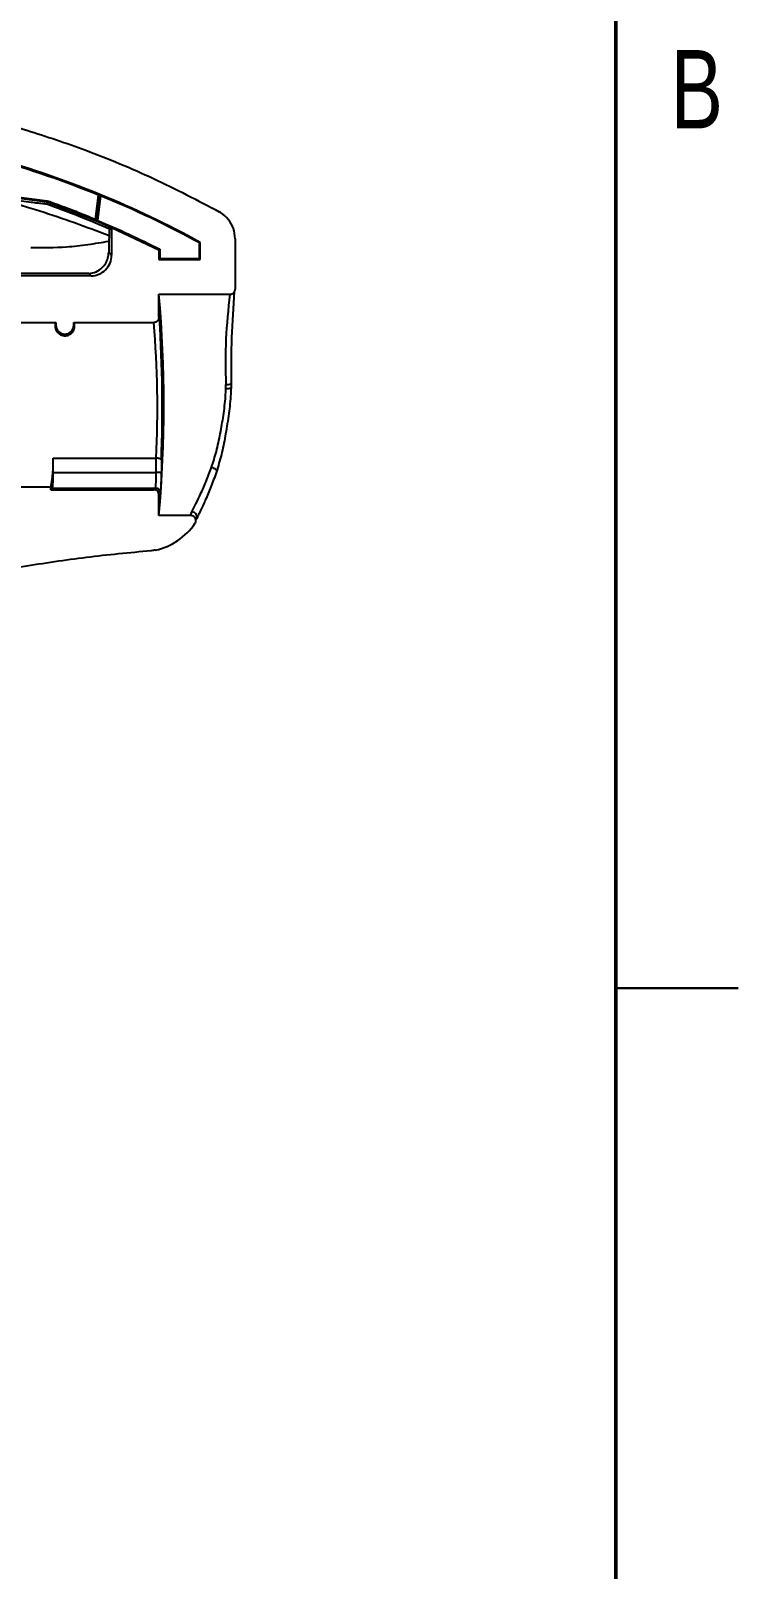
# Model space of a CAD drawing. Header units: millimetres. Extents: x 1 to 107, y 1 to 69.
# Drawn here: x 93.4 to 107.16, y 23.63 to 53.54 of the extents above; entities that cross this region are included whole.
import ezdxf

# ---------------------------------------------------------------- set-up
doc = ezdxf.new("R2010")
doc.units = ezdxf.units.MM
doc.header["$LTSCALE"] = 0.25
doc.styles.add('SLDTEXTSTYLE0', font='TXT', dxfattribs={"width": 0.75})

msp = doc.modelspace()

# ---------------------------------------------------------------- linework, layer by layer
at = {"color": 7, "linetype": 'Continuous', "lineweight": 50}
msp.add_line((104.775, 66.675), (104.775, 3.175), dxfattribs=at)
at = {"color": 7, "linetype": 'Continuous', "lineweight": 25}
for p, q in [((90.474, 50.66), (93.725, 50.235)), ((94.661, 49.875), (94.722, 50.343)), ((94.68, 49.843), (94.747, 50.357)), ((94.761, 50.333), (94.699, 49.854)), ((94.722, 50.343), (94.747, 50.357)), ((94.761, 50.333), (94.747, 50.357)), ((93.72, 50.212), (94.68, 49.843)), ((94.68, 49.843), (94.976, 49.717)), ((94.976, 49.717), (95.896, 49.283)), ((94.976, 49.717), (94.976, 49.176)), ((94.925, 49.552), (94.922, 49.448)), ((96.682, 49.414), (96.699, 49.424)), ((96.682, 49.109), (96.682, 49.414)), ((96.699, 49.091), (96.699, 49.424)), ((97.376, 49.497), (97.376, 48.516)), ((94.919, 49.232), (94.976, 49.176)), ((95.896, 49.283), (95.896, 49.091)), ((95.913, 49.109), (95.896, 49.091)), ((95.896, 49.091), (96.699, 49.091)), ((95.913, 49.293), (95.913, 49.109)), ((95.913, 49.109), (96.682, 49.109)), ((96.682, 49.109), (96.699, 49.091)), ((94.576, 48.776), (91.921, 48.776)), ((94.576, 48.776), (94.531, 48.821)), ((95.896, 48.416), (97.276, 48.416)), ((95.896, 47.966), (95.896, 48.416)), ((92.996, 47.866), (93.891, 47.866)), ((93.891, 47.866), (93.891, 47.816)), ((94.241, 47.866), (95.796, 47.866)), ((94.241, 47.816), (94.241, 47.866)), ((93.877, 47.816), (93.891, 47.816)), ((94.254, 47.816), (94.241, 47.816)), ((97.197, 46.586), (97.198, 46.663)), ((97.298, 46.681), (97.297, 46.599)), ((93.838, 45.231), (95.841, 45.231)), ((93.838, 44.949), (93.838, 45.231)), ((95.841, 45.231), (95.842, 45.231)), ((95.842, 44.949), (95.842, 45.231)), ((95.942, 45.195), (95.942, 44.949)), ((93.838, 44.949), (95.842, 44.949)), ((95.942, 44.949), (95.842, 44.949)), ((93.796, 44.666), (92.996, 44.666)), ((93.796, 44.616), (93.796, 44.666)), ((93.796, 44.616), (93.828, 44.649)), ((93.796, 44.616), (95.796, 44.616)), ((93.828, 44.649), (95.828, 44.649)), ((95.796, 44.616), (95.828, 44.649)), ((95.928, 44.549), (95.896, 44.516)), ((95.896, 44.116), (95.896, 44.516)), ((96.513, 44.116), (95.896, 44.116)), ((104.775, 34.925), (107.156, 34.925)), ((107.156, 34.925), (104.775, 34.925))]:
    msp.add_line(p, q, dxfattribs=at)
at = {"color": 8, "linetype": 'Continuous', "lineweight": 25}
msp.add_line((91.686, 50.478), (93.72, 50.212), dxfattribs=at)
at = {"color": 7, "linetype": 'Continuous', "lineweight": 25, "flags": 128}
for points in [[(93.72, 50.212), (93.717, 50.202), (93.715, 50.191), (93.712, 50.18), (93.711, 50.175)], [(96.918, 45.053), (96.939, 45.047), (96.959, 45.038), (96.978, 45.028), (96.993, 45.015), (97.004, 45.002), (97.011, 44.988), (97.014, 44.975), (97.012, 44.963)]]:
    msp.add_lwpolyline(points, dxfattribs=at)
at = {"color": 8, "linetype": 'Continuous', "lineweight": 25, "flags": 128}
msp.add_lwpolyline([(95.896, 47.966), (95.903, 47.951), (95.907, 47.935)], dxfattribs=at)
at = {"color": 7, "linetype": 'Continuous', "lineweight": 25}
for centre, radius, start, end in [((87.629, 32.952), 18.804, 67.7584, 80.7876), ((87.629, 32.952), 18.782, 67.8117, 80.7222), ((87.629, 32.952), 18.804, 61.1615, 67.7584), ((87.629, 32.952), 18.787, 61.1929, 67.6892), ((94.576, 49.176), 0.4, 269.9881, 0.0119), ((117.203, 46.895), 19.906, 175.4674, 180.6154), ((71.622, 46.266), 24.369, 354.9384, 5.0616), ((107.313, 47.096), 10.124, 172.506, 182.4499), ((93.96, 47.82), 0.0833, 146.3666, 182.6507), ((94.171, 47.82), 0.0833, 357.3508, 33.6339), ((76.271, 46.213), 19.594, 357.1279, 4.8404), ((68.613, 46.218), 27.348, 357.8555, 3.599), ((94.066, 47.816), 0.175, 180, 0), ((97.225, 46.801), 0.141, 259.2783, 301.649), ((97.226, 46.751), 0.167, 260.0023, 295.1062), ((91.12, 45.152), 2.72, 349.7091, 1.6638), ((91.505, 44.877), 2.334, 354.3841, 1.7531), ((94.087, 44.877), 1.756, 352.5227, 2.3283), ((92.831, 44.853), 3.112, 354.3838, 1.7534), ((95.796, 44.516), 0.0999, 359.9881, 90.0119), ((95.828, 44.549), 0.1, 0.0811, 89.9183), ((96.536, 44.086), 0.0991, 330.2635, 89.7526), ((95.551, 44.681), 1.27, 282.564, 325.354)]:
    msp.add_arc(centre, radius, start, end, dxfattribs=at)
for points, knots in [([(90.98, 52.167), (91.375, 52.091), (92.165, 51.938), (93.33, 51.617), (94.544, 51.204), (95.8, 50.687), (96.644, 50.243), (97.066, 50.022)], [0, 0, 0, 0, 0.1859674, 0.372274, 0.5589064, 0.7792469, 1, 1, 1, 1]), ([(94.925, 49.552), (94.702, 49.637), (94.257, 49.808), (93.579, 50.035), (93.04, 50.198), (92.726, 50.283), (92.644, 50.306)], [0, 0, 0, 0, 0.296907, 0.594764, 0.892875, 1, 1, 1, 1]), ([(92.644, 50.306), (92.772, 50.289), (93.028, 50.256), (93.321, 50.219), (93.521, 50.194), (93.606, 50.185), (93.666, 50.178), (93.693, 50.177), (93.707, 50.174), (93.711, 50.175), (93.711, 50.175)], [0, 0, 0, 0, 0.362383, 0.719992, 0.82247, 0.923735, 0.96072, 0.989854, 0.998916, 1, 1, 1, 1]), ([(93.711, 50.175), (93.919, 50.099), (94.332, 49.948), (94.735, 49.775), (94.935, 49.69)], [0, 0, 0, 0, 0.5056761, 1, 1, 1, 1]), ([(93.725, 50.235), (93.725, 50.233), (93.724, 50.229), (93.722, 50.222), (93.721, 50.216), (93.72, 50.212)], [0, 0, 0, 0, 0.249985, 0.5, 1, 1, 1, 1]), ([(93.725, 50.235), (93.851, 50.189), (94.072, 50.11), (94.383, 49.989), (94.568, 49.913), (94.661, 49.875)], [0, 0, 0, 0, 0.401227, 0.700574, 1, 1, 1, 1]), ([(97.376, 49.497), (97.369, 49.564), (97.356, 49.699), (97.252, 49.878), (97.143, 49.977), (97.075, 50.016), (97.066, 50.022)], [0, 0, 0, 0, 0.316634, 0.633281, 0.949662, 1, 1, 1, 1]), ([(94.661, 49.875), (94.663, 49.873), (94.666, 49.867), (94.67, 49.859), (94.675, 49.851), (94.678, 49.846), (94.68, 49.843)], [0, 0, 0, 0, 0.249904, 0.499883, 0.749904, 1, 1, 1, 1]), ([(94.699, 49.854), (94.697, 49.853), (94.694, 49.851), (94.689, 49.849), (94.685, 49.846), (94.681, 49.844), (94.68, 49.843)], [0, 0, 0, 0, 0.249963, 0.499968, 0.749974, 1, 1, 1, 1]), ([(94.699, 49.854), (94.904, 49.766), (95.313, 49.59), (95.713, 49.392), (95.913, 49.293)], [0, 0, 0, 0, 0.499668, 1, 1, 1, 1]), ([(94.935, 49.69), (94.933, 49.682), (94.927, 49.653), (94.927, 49.607), (94.925, 49.569), (94.925, 49.552)], [0, 0, 0, 0, 0.179327, 0.637666, 1, 1, 1, 1]), ([(94.976, 49.717), (94.966, 49.71), (94.952, 49.701), (94.939, 49.693), (94.935, 49.69)], [0, 0, 0, 0, 0.710776, 1, 1, 1, 1]), ([(94.922, 49.448), (94.921, 49.409), (94.919, 49.337), (94.919, 49.265), (94.919, 49.232)], [0, 0, 0, 0, 0.546976, 1, 1, 1, 1]), ([(94.531, 48.821), (94.532, 48.821), (94.58, 48.823), (94.677, 48.846), (94.789, 48.922), (94.864, 49.018), (94.91, 49.12), (94.916, 49.195), (94.919, 49.232)], [0, 0, 0, 0, 0.00473, 0.233627, 0.468935, 0.643346, 0.817849, 1, 1, 1, 1]), ([(95.913, 49.293), (95.912, 49.293), (95.909, 49.291), (95.904, 49.288), (95.9, 49.285), (95.897, 49.284), (95.896, 49.283)], [0, 0, 0, 0, 0.249988, 0.5, 0.749988, 1, 1, 1, 1]), ([(94.531, 48.821), (94.383, 48.822), (93.98, 48.823), (93.11, 48.822), (92.388, 48.823), (91.921, 48.824)], [0, 0, 0, 0, 0.169858, 0.463995, 1, 1, 1, 1]), ([(97.276, 48.416), (97.278, 48.416), (97.285, 48.416), (97.304, 48.419), (97.33, 48.43), (97.355, 48.453), (97.372, 48.482), (97.375, 48.505), (97.376, 48.516)], [0, 0, 0, 0, 0.047339, 0.14183, 0.356497, 0.571037, 0.785515, 1, 1, 1, 1]), ([(95.896, 47.966), (95.895, 47.955), (95.892, 47.932), (95.875, 47.903), (95.85, 47.88), (95.824, 47.869), (95.805, 47.866), (95.798, 47.866), (95.796, 47.866)], [0, 0, 0, 0, 0.214485, 0.428967, 0.643499, 0.85816, 0.953019, 1, 1, 1, 1]), ([(93.877, 47.816), (93.878, 47.784), (93.88, 47.728), (93.923, 47.67), (93.964, 47.637), (94.003, 47.62), (94.043, 47.611), (94.08, 47.61), (94.119, 47.617), (94.159, 47.633), (94.205, 47.665), (94.249, 47.725), (94.259, 47.784), (94.255, 47.816), (94.254, 47.816)], [0, 0, 0, 0, 0.150388, 0.260962, 0.331917, 0.403027, 0.462534, 0.525666, 0.580734, 0.648398, 0.732905, 0.846173, 0.997635, 1, 1, 1, 1]), ([(96.918, 45.053), (96.95, 45.155), (97.02, 45.369), (97.091, 45.706), (97.151, 46.064), (97.188, 46.358), (97.195, 46.534), (97.197, 46.586)], [0, 0, 0, 0, 0.204983, 0.4313095, 0.6606724, 0.9010174, 1, 1, 1, 1]), ([(97.297, 46.599), (97.295, 46.544), (97.287, 46.359), (97.248, 46.044), (97.187, 45.666), (97.116, 45.302), (97.046, 45.075), (97.012, 44.963)], [0, 0, 0, 0, 0.0998165, 0.3325505, 0.5713615, 0.7903383, 1, 1, 1, 1]), ([(95.942, 45.195), (95.942, 45.195), (95.941, 45.198), (95.937, 45.207), (95.922, 45.216), (95.9, 45.224), (95.872, 45.23), (95.852, 45.231), (95.842, 45.231)], [0, 0, 0, 0, 0.007622, 0.083397, 0.244722, 0.458557, 0.715165, 1, 1, 1, 1]), ([(96.536, 44.185), (96.561, 44.237), (96.618, 44.351), (96.714, 44.548), (96.819, 44.785), (96.884, 44.962), (96.918, 45.053)], [0, 0, 0, 0, 0.1802907, 0.4045798, 0.6906112, 1, 1, 1, 1]), ([(97.012, 44.963), (96.994, 44.913), (96.961, 44.815), (96.89, 44.63), (96.804, 44.426), (96.718, 44.24), (96.658, 44.116), (96.633, 44.061), (96.622, 44.037)], [0, 0, 0, 0, 0.158886, 0.309929, 0.587967, 0.819996, 0.921587, 1, 1, 1, 1]), ([(96.513, 44.116), (96.513, 44.116), (96.507, 44.116), (96.521, 44.155), (96.53, 44.172), (96.536, 44.185)], [0, 0, 0, 0, 0.005491, 0.242641, 1, 1, 1, 1]), ([(96.595, 43.959), (96.601, 43.969), (96.612, 43.989), (96.615, 44.023), (96.607, 44.057), (96.588, 44.085), (96.561, 44.106), (96.536, 44.114), (96.52, 44.116), (96.515, 44.116), (96.513, 44.116)], [0, 0, 0, 0, 0.154925, 0.309853, 0.464721, 0.619593, 0.774566, 0.92969, 0.96898, 1, 1, 1, 1]), ([(95.739, 43.428), (95.321, 43.389), (94.485, 43.31), (93.239, 43.123), (91.989, 42.884), (90.74, 42.588), (89.492, 42.234), (88.261, 41.828), (87.05, 41.366), (85.917, 40.852), (84.864, 40.294), (84.22, 39.89), (83.898, 39.688)], [0, 0, 0, 0, 0.100451, 0.20095, 0.301403, 0.404777, 0.508153, 0.611545, 0.714928, 0.818238, 0.908968, 1, 1, 1, 1]), ([(95.827, 43.442), (95.8, 43.437), (95.771, 43.431), (95.742, 43.429), (95.739, 43.428)], [0, 0, 0, 0, 0.912453, 1, 1, 1, 1])]:
    msp.add_open_spline(points, degree=3, knots=knots, dxfattribs=at)
at = {"color": 8, "linetype": 'Continuous', "lineweight": 25}
msp.add_open_spline([(93.404, 49.325), (93.636, 49.324), (94.008, 49.323), (94.513, 49.382), (94.787, 49.426), (94.922, 49.448)], degree=3, knots=[0, 0, 0, 0, 0.455542, 0.730914, 1, 1, 1, 1], dxfattribs=at)

# ---------------------------------------------------------------- texts
at = {"color": 7, "linetype": 'Continuous', "lineweight": 0, "insert": (106.351, 53.166), "char_height": 1.524, "attachment_point": 2, "style": 'SLDTEXTSTYLE0'}
msp.add_mtext('B', dxfattribs=at)

doc.saveas('drawing.dxf')
